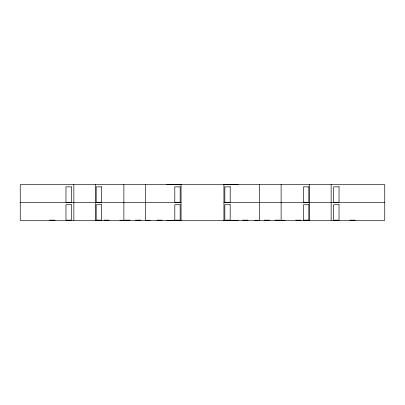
<?xml version="1.0" encoding="UTF-8"?>
<svg xmlns="http://www.w3.org/2000/svg" width="405" height="405" viewBox="0 0 405 405"><rect width="100%" height="100%" fill="white"/><g stroke="black" fill="none" stroke-linecap="round" stroke-linejoin="round"><path stroke-width="0.61" d="M166.764 184.477L238.236 184.477M181.06 184.614L20.25 184.614L20.25 220.36L181.06 220.36M223.94 184.614L384.75 184.614L384.75 220.36L223.94 220.36M20.25 202.495L181.06 202.485M223.94 202.485L384.75 202.485M49.744 220.153L55.1 220.153M103.888 220.153L109.249 220.153M124.775 220.153L130.137 220.153M135.498 220.153L140.859 220.153M156.938 220.153L162.299 220.153M242.701 220.153L248.062 220.153M264.141 220.153L269.502 220.153M274.863 220.153L280.225 220.153M295.751 220.153L301.112 220.153M349.9 220.153L355.256 220.153M96.041 220.259L99.615 220.259M119.931 220.259L123.505 220.259M146.625 220.259L150.199 220.259M254.801 220.259L258.375 220.259M281.495 220.259L285.069 220.259M305.385 220.259L308.959 220.259M166.764 220.523L238.236 220.523M331.148 184.614L331.148 220.36M309.703 184.614L309.703 220.36M281.116 184.614L281.116 220.36M259.676 184.614L259.676 220.36M223.94 184.477L223.94 220.523M181.06 184.477L181.06 220.523M145.324 184.614L145.324 220.36M123.884 184.614L123.884 220.36M95.296 184.614L95.296 220.36M73.852 184.614L73.852 220.36M71.326 186.857L65.964 186.857L65.964 202.277L71.326 202.277L71.326 186.857M101.549 186.857L96.188 186.857L96.188 202.277L101.549 202.277L101.549 186.857M180.164 186.857L174.803 186.857L174.803 202.277L180.164 202.277L180.164 186.857M230.197 186.857L224.836 186.857L224.836 202.277L230.197 202.277L230.197 186.857M308.812 186.857L303.451 186.857L303.451 202.277L308.812 202.277L308.812 186.857M339.036 186.857L333.674 186.857L333.674 202.277L339.036 202.277L339.036 186.857M71.326 204.733L65.964 204.733L65.964 220.153L71.326 220.153L71.326 204.733M101.549 204.733L96.188 204.733L96.188 220.153L101.549 220.153L101.549 204.733M180.164 204.733L174.803 204.733L174.803 220.153L180.164 220.153L180.164 204.733M230.197 204.733L224.836 204.733L224.836 220.153L230.197 220.153L230.197 204.733M308.812 204.733L303.451 204.733L303.451 220.153L308.812 220.153L308.812 204.733M339.036 204.733L333.674 204.733L333.674 220.153L339.036 220.153L339.036 204.733"/></g></svg>
